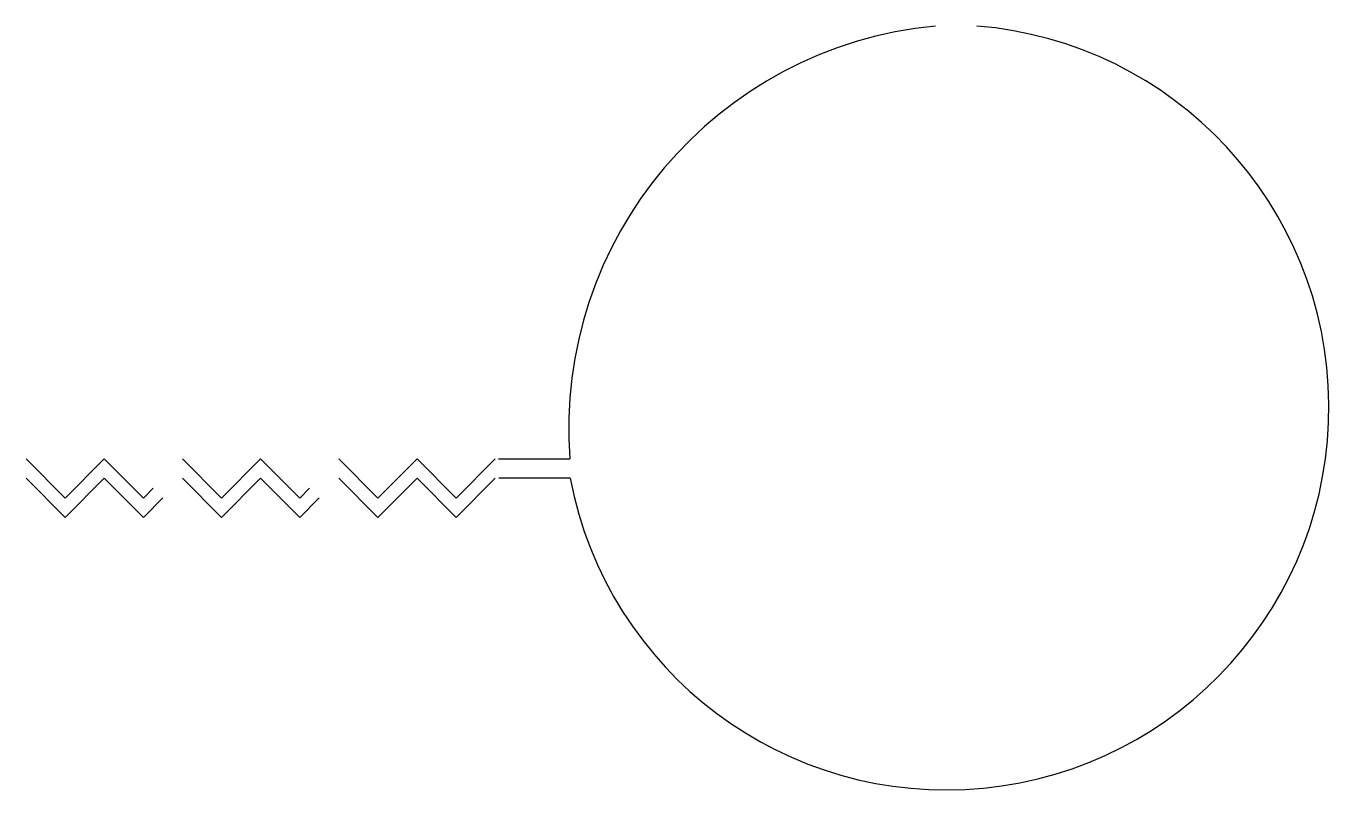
# Model space of a CAD drawing. Extents: x -143.76 to -137.1, y -77.51 to -73.6.
import ezdxf

# ---------------------------------------------------------------- set-up
doc = ezdxf.new("R2010")
doc.units = 0
doc.header["$MEASUREMENT"] = 0
doc.layers.get('0').update_dxf_attribs({"linetype": 'CONTINUOUS'})
doc.layers.add('1', color=7, linetype='CONTINUOUS')

msp = doc.modelspace()

# ---------------------------------------------------------------- linework, layer by layer
at = {"linetype": 'Continuous'}
for centre, radius, start, end in [((-138.9131, -75.6619), 2.0715, 95.40632, 184.21033), ((-139.0531, -75.5504), 1.957, 190.67802, 85.40622)]:
    msp.add_arc(centre, radius, start, end, dxfattribs=at)
at = {"layer": '1'}
for p, q in [((-143.7601, -75.814), (-143.5601, -76.014)), ((-143.5601, -76.014), (-143.3601, -75.814)), ((-143.3601, -75.814), (-143.1601, -76.014)), ((-142.9601, -75.814), (-142.7601, -76.014)), ((-142.7601, -76.014), (-142.5601, -75.814)), ((-142.5601, -75.814), (-142.3601, -76.014)), ((-142.1601, -75.814), (-141.9601, -76.014)), ((-141.9601, -76.014), (-141.7601, -75.814)), ((-141.7601, -75.814), (-141.5601, -76.014)), ((-141.5601, -76.014), (-141.3601, -75.814)), ((-141.3428, -75.814), (-140.9791, -75.814)), ((-143.5601, -76.113), (-143.7601, -75.913)), ((-143.3601, -75.913), (-143.5601, -76.113)), ((-143.1601, -76.113), (-143.3601, -75.913)), ((-143.1601, -76.014), (-143.1101, -75.964)), ((-142.7601, -76.113), (-142.9601, -75.913)), ((-142.5601, -75.913), (-142.7601, -76.113)), ((-142.3601, -76.113), (-142.5601, -75.913)), ((-142.3601, -76.014), (-142.3101, -75.964)), ((-141.9601, -76.113), (-142.1601, -75.913)), ((-141.7601, -75.913), (-141.9601, -76.113)), ((-141.5601, -76.113), (-141.7601, -75.913)), ((-141.3601, -75.913), (-141.5601, -76.113)), ((-140.9762, -75.913), (-141.3414, -75.913)), ((-143.0601, -76.013), (-143.1601, -76.113)), ((-142.2601, -76.013), (-142.3601, -76.113))]:
    msp.add_line(p, q, dxfattribs=at)

doc.saveas('drawing.dxf')
